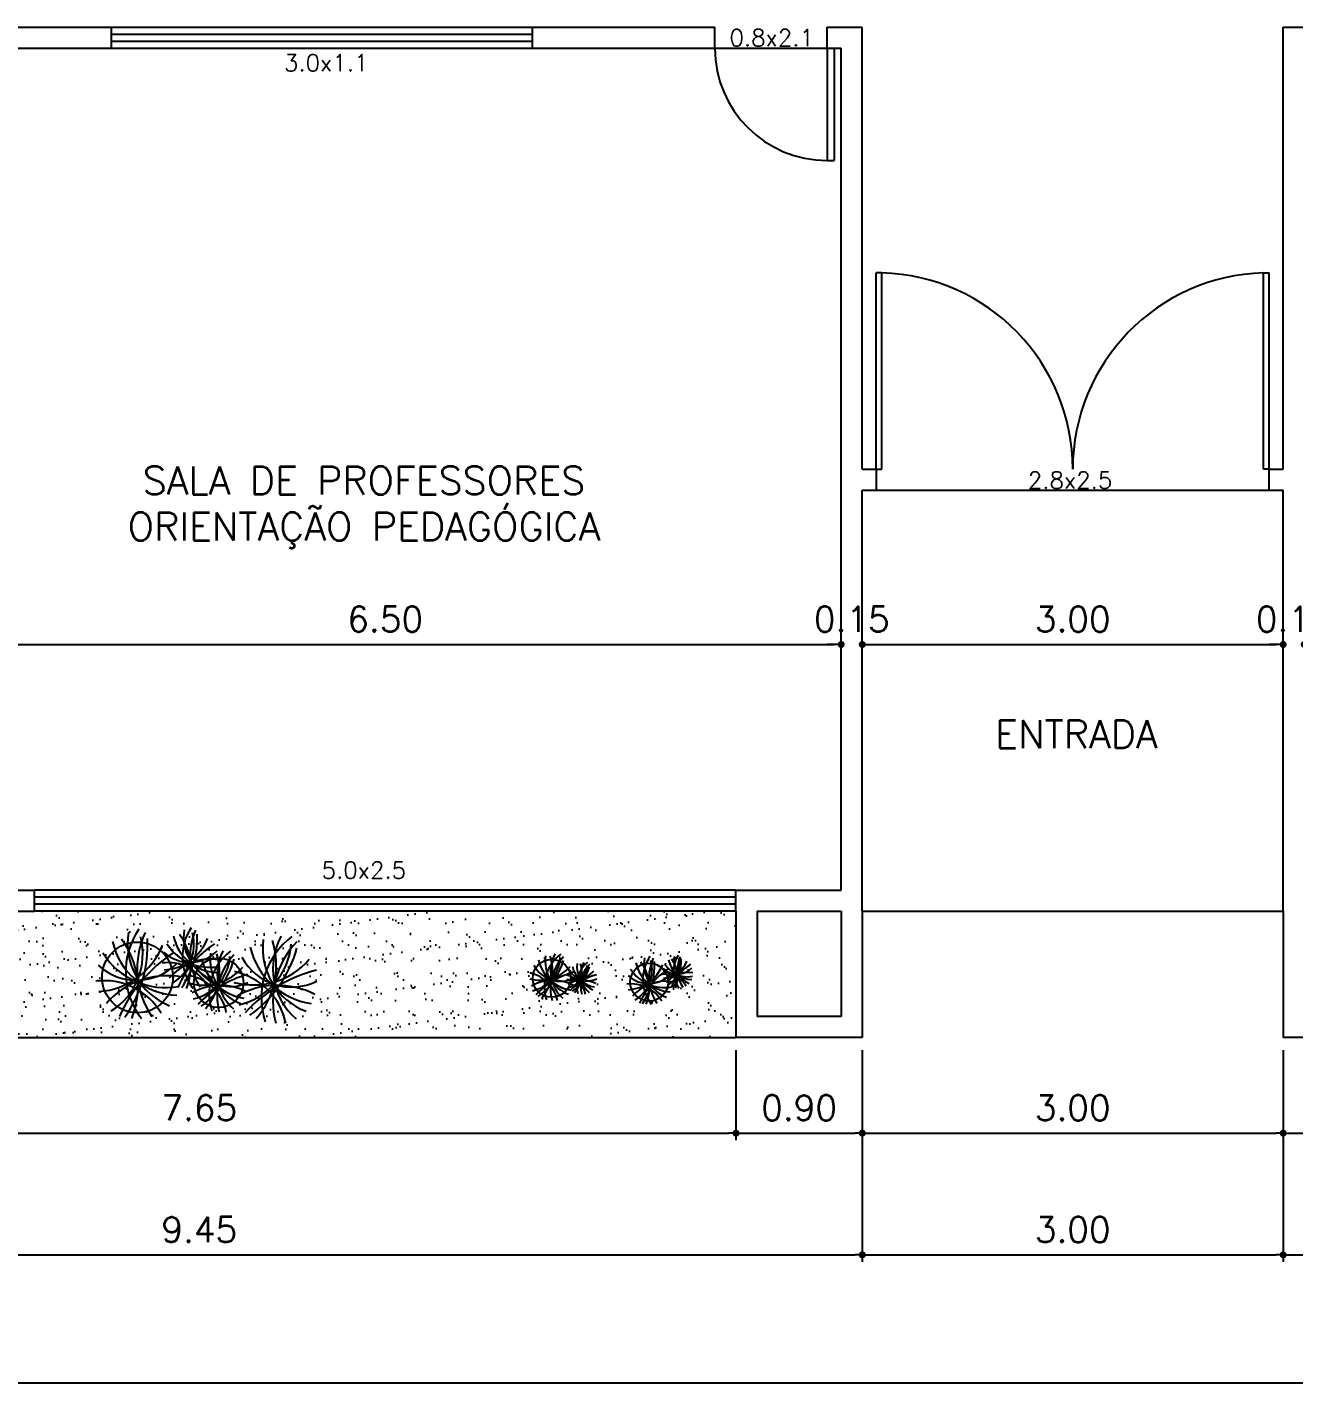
# Model space of a CAD drawing. Extents: x -437 to -220, y 135 to 227.
# Drawn here: x -318.45 to -309.42, y 136.29 to 146 of the extents above; entities that cross this region are included whole.
import ezdxf
from ezdxf.enums import TextEntityAlignment as Align

# ---------------------------------------------------------------- set-up
doc = ezdxf.new("R2010")
doc.units = 0
doc.header["$MEASUREMENT"] = 0
doc.layers.get('0').update_dxf_attribs({"linetype": 'CONTINUOUS'})
doc.layers.get('DEFPOINTS').update_dxf_attribs({"linetype": 'CONTINUOUS'})
for name, color, linetype in [('ALVENARIA', 7, 'CONTINUOUS'), ('ALVENARIA1', 44, 'CONTINUOUS'), ('COTA', 1, 'CONTINUOUS'), ('JAPOR', 142, 'CONTINUOUS'), ('JARDIM', 90, 'CONTINUOUS'), ('TEXTO2', 40, 'CONTINUOUS'), ('TEXTO3', 3, 'CONTINUOUS')]:
    doc.layers.add(name, color=color, linetype=linetype)
doc.styles.add('SIMPLEX', font='SIMPLEX.SHX')
doc.dimstyles.new('DIM100', dxfattribs={"dimtxt": 0.18, "dimasz": 0.05, "dimexe": 0.05, "dimexo": 0.09, "dimgap": 0.09, "dimtad": 1, "dimzin": 0, "dimdsep": 46, "dimtxsty": 'SIMPLEX', "dimblk": 'DOT', "dimcen": 0.09, "dimadec": 0, "dimazin": 0, "dimtfac": 1, "dimtix": 1, "dimtofl": 0, "dimtmove": 2, "dimatfit": 3, "dimldrblk": 'DOT', "dimfxl": 1, "dimtolj": 1, "dimtzin": 0, "dimarcsym": 0})

# ---------------------------------------------------------------- blocks, each defined once
blk = doc.blocks.new('DOT')
at = {"layer": 'ALVENARIA', "color": 0, "linetype": 'ByBlock'}
blk.add_line((-0.5, 0), (-1, 0), dxfattribs=at)
at = {"layer": 'ALVENARIA', "color": 0, "linetype": 'ByBlock', "const_width": 0.5}
blk.add_lwpolyline([(-0.25, 0, 1), (0.25, 0, 1)], format="xyb", close=True, dxfattribs=at)
blk = doc.blocks.new('*D114')
at = {"color": 0, "linetype": 'ByBlock'}
for p, q in [((-319.0963, 141.6015), (-312.6963, 141.6015)), ((-312.6463, 139.9408), (-312.6463, 141.6515))]:
    blk.add_line(p, q, dxfattribs=at)
at = {"layer": 'DEFPOINTS', "color": 0, "linetype": 'ByBlock'}
for p in [(-312.6463, 141.6015), (-319.1463, 139.8508), (-312.6463, 139.8508)]:
    blk.add_point(p, dxfattribs=at)
at = {"color": 0, "linetype": 'ByBlock', "xscale": 0.05, "yscale": 0.05, "zscale": 0.05, "rotation": 180}
blk.add_blockref('DOT', (-319.1463, 141.6015), dxfattribs=at)
at = {"color": 0, "linetype": 'ByBlock', "xscale": 0.05, "yscale": 0.05, "zscale": 0.05}
blk.add_blockref('DOT', (-312.6463, 141.6015), dxfattribs=at)
at = {"color": 0, "linetype": 'ByBlock', "insert": (-315.8963, 141.7815), "char_height": 0.18, "attachment_point": 5, "style": 'SIMPLEX'}
blk.add_mtext('\\A1;6.50', dxfattribs=at)
blk = doc.blocks.new('*D115')
at = {"color": 0, "linetype": 'ByBlock'}
for p, q in [((-312.6963, 141.6015), (-312.7463, 141.6015)), ((-312.4963, 139.7908), (-312.4963, 141.6515)), ((-312.4463, 141.6015), (-312.3963, 141.6015))]:
    blk.add_line(p, q, dxfattribs=at)
at = {"layer": 'DEFPOINTS', "color": 0, "linetype": 'ByBlock'}
for p in [(-312.4963, 141.6015), (-312.6463, 139.8508), (-312.4963, 139.7008)]:
    blk.add_point(p, dxfattribs=at)
at = {"color": 0, "linetype": 'ByBlock', "xscale": 0.05, "yscale": 0.05, "zscale": 0.05}
blk.add_blockref('DOT', (-312.6463, 141.6015), dxfattribs=at)
at = {"color": 0, "linetype": 'ByBlock', "xscale": 0.05, "yscale": 0.05, "zscale": 0.05, "rotation": 180}
blk.add_blockref('DOT', (-312.4963, 141.6015), dxfattribs=at)
at = {"color": 0, "linetype": 'ByBlock', "insert": (-312.5713, 141.7815), "char_height": 0.18, "attachment_point": 5, "style": 'SIMPLEX'}
blk.add_mtext('\\A1;0.15', dxfattribs=at)
blk = doc.blocks.new('*D116')
at = {"color": 0, "linetype": 'ByBlock'}
for p, q in [((-312.4463, 141.6015), (-309.5463, 141.6015)), ((-309.4963, 139.7908), (-309.4963, 141.6515))]:
    blk.add_line(p, q, dxfattribs=at)
at = {"layer": 'DEFPOINTS', "color": 0, "linetype": 'ByBlock'}
for p in [(-309.4963, 141.6015), (-312.4963, 139.7008), (-309.4963, 139.7008)]:
    blk.add_point(p, dxfattribs=at)
at = {"color": 0, "linetype": 'ByBlock', "xscale": 0.05, "yscale": 0.05, "zscale": 0.05, "rotation": 180}
blk.add_blockref('DOT', (-312.4963, 141.6015), dxfattribs=at)
at = {"color": 0, "linetype": 'ByBlock', "xscale": 0.05, "yscale": 0.05, "zscale": 0.05}
blk.add_blockref('DOT', (-309.4963, 141.6015), dxfattribs=at)
at = {"color": 0, "linetype": 'ByBlock', "insert": (-310.9963, 141.7815), "char_height": 0.18, "attachment_point": 5, "style": 'SIMPLEX'}
blk.add_mtext('\\A1;3.00', dxfattribs=at)
blk = doc.blocks.new('*D117')
at = {"color": 0, "linetype": 'ByBlock'}
for p, q in [((-309.5463, 141.6015), (-309.5963, 141.6015)), ((-309.3463, 139.9408), (-309.3463, 141.6515)), ((-309.2963, 141.6015), (-309.2463, 141.6015))]:
    blk.add_line(p, q, dxfattribs=at)
at = {"layer": 'DEFPOINTS', "color": 0, "linetype": 'ByBlock'}
for p in [(-309.3463, 141.6015), (-309.3463, 139.8508), (-309.4963, 139.7008)]:
    blk.add_point(p, dxfattribs=at)
at = {"color": 0, "linetype": 'ByBlock', "xscale": 0.05, "yscale": 0.05, "zscale": 0.05}
blk.add_blockref('DOT', (-309.4963, 141.6015), dxfattribs=at)
at = {"color": 0, "linetype": 'ByBlock', "xscale": 0.05, "yscale": 0.05, "zscale": 0.05, "rotation": 180}
blk.add_blockref('DOT', (-309.3463, 141.6015), dxfattribs=at)
at = {"color": 0, "linetype": 'ByBlock', "insert": (-309.4213, 141.7815), "char_height": 0.18, "attachment_point": 5, "style": 'SIMPLEX'}
blk.add_mtext('\\A1;0.15', dxfattribs=at)
blk = doc.blocks.new('*D163')
at = {"color": 0, "linetype": 'ByBlock'}
for p, q in [((-313.3963, 138.7108), (-313.3963, 138.0682)), ((-320.9963, 138.1182), (-313.4463, 138.1182))]:
    blk.add_line(p, q, dxfattribs=at)
at = {"layer": 'DEFPOINTS', "color": 0, "linetype": 'ByBlock'}
for p in [(-321.0463, 138.8008), (-313.3963, 138.8008), (-313.3963, 138.1182)]:
    blk.add_point(p, dxfattribs=at)
at = {"color": 0, "linetype": 'ByBlock', "xscale": 0.05, "yscale": 0.05, "zscale": 0.05, "rotation": 180}
blk.add_blockref('DOT', (-321.0463, 138.1182), dxfattribs=at)
at = {"color": 0, "linetype": 'ByBlock', "xscale": 0.05, "yscale": 0.05, "zscale": 0.05}
blk.add_blockref('DOT', (-313.3963, 138.1182), dxfattribs=at)
at = {"color": 0, "linetype": 'ByBlock', "insert": (-317.2213, 138.2982), "char_height": 0.18, "attachment_point": 5, "style": 'SIMPLEX'}
blk.add_mtext('\\A1;7.65', dxfattribs=at)
blk = doc.blocks.new('*D164')
at = {"color": 0, "linetype": 'ByBlock'}
for p, q in [((-312.4963, 138.7108), (-312.4963, 138.0682)), ((-313.3463, 138.1182), (-312.5463, 138.1182))]:
    blk.add_line(p, q, dxfattribs=at)
at = {"layer": 'DEFPOINTS', "color": 0, "linetype": 'ByBlock'}
for p in [(-313.3963, 138.8008), (-312.4963, 138.8008), (-312.4963, 138.1182)]:
    blk.add_point(p, dxfattribs=at)
at = {"color": 0, "linetype": 'ByBlock', "xscale": 0.05, "yscale": 0.05, "zscale": 0.05, "rotation": 180}
blk.add_blockref('DOT', (-313.3963, 138.1182), dxfattribs=at)
at = {"color": 0, "linetype": 'ByBlock', "xscale": 0.05, "yscale": 0.05, "zscale": 0.05}
blk.add_blockref('DOT', (-312.4963, 138.1182), dxfattribs=at)
at = {"color": 0, "linetype": 'ByBlock', "insert": (-312.9463, 138.2982), "char_height": 0.18, "attachment_point": 5, "style": 'SIMPLEX'}
blk.add_mtext('\\A1;0.90', dxfattribs=at)
blk = doc.blocks.new('*D165')
at = {"color": 0, "linetype": 'ByBlock'}
for p, q in [((-309.4963, 138.7108), (-309.4963, 138.0682)), ((-312.4463, 138.1182), (-309.5463, 138.1182))]:
    blk.add_line(p, q, dxfattribs=at)
at = {"layer": 'DEFPOINTS', "color": 0, "linetype": 'ByBlock'}
for p in [(-312.4963, 138.8008), (-309.4963, 138.8008), (-309.4963, 138.1182)]:
    blk.add_point(p, dxfattribs=at)
at = {"color": 0, "linetype": 'ByBlock', "xscale": 0.05, "yscale": 0.05, "zscale": 0.05, "rotation": 180}
blk.add_blockref('DOT', (-312.4963, 138.1182), dxfattribs=at)
at = {"color": 0, "linetype": 'ByBlock', "xscale": 0.05, "yscale": 0.05, "zscale": 0.05}
blk.add_blockref('DOT', (-309.4963, 138.1182), dxfattribs=at)
at = {"color": 0, "linetype": 'ByBlock', "insert": (-310.9963, 138.2982), "char_height": 0.18, "attachment_point": 5, "style": 'SIMPLEX'}
blk.add_mtext('\\A1;3.00', dxfattribs=at)
blk = doc.blocks.new('*D166')
at = {"color": 0, "linetype": 'ByBlock'}
for p, q in [((-308.5963, 138.7108), (-308.5963, 138.0682)), ((-309.4463, 138.1182), (-308.6463, 138.1182))]:
    blk.add_line(p, q, dxfattribs=at)
at = {"layer": 'DEFPOINTS', "color": 0, "linetype": 'ByBlock'}
for p in [(-309.4963, 138.8008), (-308.5963, 138.8008), (-308.5963, 138.1182)]:
    blk.add_point(p, dxfattribs=at)
at = {"color": 0, "linetype": 'ByBlock', "xscale": 0.05, "yscale": 0.05, "zscale": 0.05, "rotation": 180}
blk.add_blockref('DOT', (-309.4963, 138.1182), dxfattribs=at)
at = {"color": 0, "linetype": 'ByBlock', "xscale": 0.05, "yscale": 0.05, "zscale": 0.05}
blk.add_blockref('DOT', (-308.5963, 138.1182), dxfattribs=at)
at = {"color": 0, "linetype": 'ByBlock', "insert": (-309.0463, 138.2982), "char_height": 0.18, "attachment_point": 5, "style": 'SIMPLEX'}
blk.add_mtext('\\A1;0.90', dxfattribs=at)
blk = doc.blocks.new('*D215')
at = {"color": 0, "linetype": 'ByBlock'}
for p, q in [((-289.0463, 139.1608), (-289.0463, 136.2893)), ((-321.8963, 136.3393), (-289.0963, 136.3393))]:
    blk.add_line(p, q, dxfattribs=at)
at = {"layer": 'DEFPOINTS', "color": 0, "linetype": 'ByBlock'}
for p in [(-289.0463, 139.2508), (-321.9463, 138.7108), (-289.0463, 136.3393)]:
    blk.add_point(p, dxfattribs=at)
at = {"color": 0, "linetype": 'ByBlock', "xscale": 0.05, "yscale": 0.05, "zscale": 0.05, "rotation": 180}
blk.add_blockref('DOT', (-321.9463, 136.3393), dxfattribs=at)
at = {"color": 0, "linetype": 'ByBlock', "xscale": 0.05, "yscale": 0.05, "zscale": 0.05}
blk.add_blockref('DOT', (-289.0463, 136.3393), dxfattribs=at)
at = {"color": 0, "linetype": 'ByBlock', "insert": (-305.4963, 136.5193), "char_height": 0.18, "attachment_point": 5, "style": 'SIMPLEX'}
blk.add_mtext('\\A1;32.90', dxfattribs=at)
blk = doc.blocks.new('*D217')
at = {"color": 0, "linetype": 'ByBlock'}
for p, q in [((-321.9463, 138.7108), (-321.9463, 137.2007)), ((-312.4963, 138.7108), (-312.4963, 137.2007)), ((-321.8963, 137.2507), (-312.5463, 137.2507))]:
    blk.add_line(p, q, dxfattribs=at)
at = {"layer": 'DEFPOINTS', "color": 0, "linetype": 'ByBlock'}
for p in [(-321.9463, 138.8008), (-312.4963, 138.8008), (-312.4963, 137.2507)]:
    blk.add_point(p, dxfattribs=at)
at = {"color": 0, "linetype": 'ByBlock', "xscale": 0.05, "yscale": 0.05, "zscale": 0.05, "rotation": 180}
blk.add_blockref('DOT', (-321.9463, 137.2507), dxfattribs=at)
at = {"color": 0, "linetype": 'ByBlock', "xscale": 0.05, "yscale": 0.05, "zscale": 0.05}
blk.add_blockref('DOT', (-312.4963, 137.2507), dxfattribs=at)
at = {"color": 0, "linetype": 'ByBlock', "insert": (-317.2213, 137.4307), "char_height": 0.18, "attachment_point": 5, "style": 'SIMPLEX'}
blk.add_mtext('\\A1;9.45', dxfattribs=at)
blk = doc.blocks.new('*D218')
at = {"color": 0, "linetype": 'ByBlock'}
for p, q in [((-309.4963, 138.7108), (-309.4963, 137.2007)), ((-312.4463, 137.2507), (-309.5463, 137.2507))]:
    blk.add_line(p, q, dxfattribs=at)
at = {"layer": 'DEFPOINTS', "color": 0, "linetype": 'ByBlock'}
for p in [(-312.4963, 138.8008), (-309.4963, 138.8008), (-309.4963, 137.2507)]:
    blk.add_point(p, dxfattribs=at)
at = {"color": 0, "linetype": 'ByBlock', "xscale": 0.05, "yscale": 0.05, "zscale": 0.05, "rotation": 180}
blk.add_blockref('DOT', (-312.4963, 137.2507), dxfattribs=at)
at = {"color": 0, "linetype": 'ByBlock', "xscale": 0.05, "yscale": 0.05, "zscale": 0.05}
blk.add_blockref('DOT', (-309.4963, 137.2507), dxfattribs=at)
at = {"color": 0, "linetype": 'ByBlock', "insert": (-310.9963, 137.4307), "char_height": 0.18, "attachment_point": 5, "style": 'SIMPLEX'}
blk.add_mtext('\\A1;3.00', dxfattribs=at)
blk = doc.blocks.new('*D219')
at = {"color": 0, "linetype": 'ByBlock'}
for p, q in [((-300.3463, 138.7108), (-300.3463, 137.2007)), ((-309.4463, 137.2507), (-300.3963, 137.2507))]:
    blk.add_line(p, q, dxfattribs=at)
at = {"layer": 'DEFPOINTS', "color": 0, "linetype": 'ByBlock'}
for p in [(-309.4963, 138.8008), (-300.3463, 138.8008), (-300.3463, 137.2507)]:
    blk.add_point(p, dxfattribs=at)
at = {"color": 0, "linetype": 'ByBlock', "xscale": 0.05, "yscale": 0.05, "zscale": 0.05, "rotation": 180}
blk.add_blockref('DOT', (-309.4963, 137.2507), dxfattribs=at)
at = {"color": 0, "linetype": 'ByBlock', "xscale": 0.05, "yscale": 0.05, "zscale": 0.05}
blk.add_blockref('DOT', (-300.3463, 137.2507), dxfattribs=at)
at = {"color": 0, "linetype": 'ByBlock', "insert": (-304.9213, 137.4307), "char_height": 0.18, "attachment_point": 5, "style": 'SIMPLEX'}
blk.add_mtext('\\A1;9.15', dxfattribs=at)

msp = doc.modelspace()

# ---------------------------------------------------------------- hatches: boundary and pattern name
at = {"layer": 'JARDIM'}
h = msp.add_hatch(dxfattribs=at)
h.set_pattern_fill('AR-SAND', color=256, scale=0.1, style=0)
h.set_pattern_definition([(37.5, (0, 0), (-0.006299336, 0.19268238), [0, -0.152, 0, -0.17, 0, -0.1625]), (7.5, (0, 0), (0.17697767, 0.2822146), [0, -0.082, 0, -0.137, 0, -0.0525]), (327.5, (-0.123, 0), (0.31141419, 0.000565905), [0, -0.05, 0, -0.18, 0, -0.235]), (317.5, (-0.123, 0), (0.30061266, 0.08776756), [0, -0.025, 0, -0.118, 0, -0.135])])
h.paths.add_polyline_path([(-313.3963, 139.7008), (-318.3963, 139.7008), (-321.0463, 139.7008), (-321.0463, 138.8008), (-313.3963, 138.8008)])
h.paths.add_polyline_path([(-314.6523, 139.344, -0.002161), (-314.6506, 139.3463, -0.002823), (-314.651, 139.3434, -0.215594), (-314.5797, 139.2577, -0.014648), (-314.548, 139.2667, 0.055738), (-314.5253, 139.2305, -0.076944), (-314.4997, 139.2856, -0.014578), (-314.4975, 139.2954, -0.095675), (-314.4987, 139.2166, 0.001619), (-314.4975, 139.2169, -0.106848), (-314.4575, 139.3018, -0.133367), (-314.4939, 139.2181, 0.026735), (-314.4748, 139.2255, -0.016426), (-314.4864, 139.2077, -0.046329), (-314.448, 139.2032, -0.066861), (-314.4871, 139.2067, -0.019552), (-314.5024, 139.1866, 0.006687), (-314.5029, 139.1807, 0.005097), (-314.5051, 139.1834, -0.00795), (-314.5118, 139.1757, -0.045961), (-314.5303, 139.1423, -0.042346), (-314.5331, 139.1757, 0.036313), (-314.5737, 139.1381, -0.023486), (-314.5997, 139.1436, -0.7312), (-314.8454, 139.2217, -0.550393)], flags=16)
h.paths.add_polyline_path([(-314.7575, 139.211, -0.103735), (-314.7128, 139.3224, -0.014578), (-314.7095, 139.3369, -0.095675), (-314.7113, 139.2208, 0.033425), (-314.6761, 139.234, -0.016426), (-314.6932, 139.2077, -0.046329), (-314.6366, 139.2011, -0.066861), (-314.6942, 139.2063, -0.030703), (-314.7306, 139.1605, -0.045961), (-314.7579, 139.1113, -0.084031), (-314.7579, 139.2089, 0.002835), (-314.7601, 139.2107, 0.002345)], flags=0)
h.paths.add_polyline_path([(-317.3708, 139.1638, -0.036313), (-317.322, 139.2548, -0.008158), (-317.3258, 139.2663, -0.091839), (-317.4133, 139.1867, -0.029635), (-317.4199, 139.1576, 0.023486)], flags=16)
h.paths.add_polyline_path([(-316.6525, 139.1695, -0.019552), (-316.6946, 139.1141, 0.006687), (-316.6959, 139.0979, 0.005097), (-316.7019, 139.1054, -0.00795), (-316.7206, 139.0841, -0.045961), (-316.7713, 138.9924, -0.078158), (-316.7733, 139.1619, 0.070998), (-316.9267, 139.1089, -0.785465), (-317.2602, 139.1902, -0.059767), (-317.2552, 139.232, 0.025279), (-317.2877, 139.2404, 0.031513), (-317.2833, 139.2891, 0.037904), (-317.3271, 139.3106, 0.075303), (-317.4202, 139.2401, 0.043583), (-317.5201, 139.2365, -0.066861), (-317.6247, 139.2107, -0.019552), (-317.6465, 139.1447, 0.006687), (-317.6423, 139.1289, 0.005097), (-317.6505, 139.134, -0.00795), (-317.6612, 139.1078, -0.045961), (-317.6793, 139.0046, -0.084031), (-317.7386, 139.1767, 0.002835), (-317.7437, 139.1785, 0.002345), (-317.7393, 139.1806, -0.103735), (-317.7282, 139.4043, -0.014578), (-317.7311, 139.4319, -0.095675), (-317.6638, 139.2259, 0.001619), (-317.661, 139.2278, -0.106848), (-317.6329, 139.4842, -0.133367), (-317.6525, 139.2342, 0.026735), (-317.6097, 139.2705, -0.016426), (-317.6238, 139.2138, -0.070058), (-317.4037, 139.4061, 0.084208), (-317.3062, 139.3364, 0.002596), (-317.3033, 139.3362, 0.01354), (-317.2873, 139.347, -0.115557), (-317.332, 139.4876, -0.095675), (-317.2863, 139.3478, 0.033425), (-317.2496, 139.3781, -0.016426), (-317.2591, 139.3396, -0.046329), (-317.1887, 139.355, 0.045354), (-317.1443, 139.3773, 0.014436), (-317.1449, 139.3579, -0.003678), (-317.1391, 139.3579, -0.192827), (-317.008, 139.3499, -0.002161), (-317.0058, 139.3529, -0.002823), (-317.0063, 139.3491, -0.187361), (-316.9193, 139.2554, -0.086703), (-316.7756, 139.1778, 0.002345), (-316.7707, 139.1784, -0.103735), (-316.6873, 139.3862, -0.014578), (-316.6811, 139.4133, -0.095675), (-316.6845, 139.1965, 0.001619), (-316.6813, 139.1975, -0.106848), (-316.5712, 139.4307, -0.133367), (-316.6711, 139.2008, 0.026735), (-316.6189, 139.2211, -0.016426), (-316.6507, 139.1721, -0.046329), (-316.5452, 139.1598, -0.066861)], flags=16)
h.paths.add_polyline_path([(-316.6789, 139.1551, 0.000045), (-316.6788, 139.1551, -0.000044), (-316.6789, 139.1551, -0.000006)], flags=0)
h.paths.add_polyline_path([(-314.1501, 139.1945, -0.446717), (-314, 139.329, -0.002161), (-313.9992, 139.3316, -0.002823), (-313.9986, 139.3288, -0.215594), (-313.9033, 139.271, -0.014648), (-313.8763, 139.2898, 0.055738), (-313.843, 139.263, -0.076944), (-313.8368, 139.3234, -0.014578), (-313.8378, 139.3335, -0.095675), (-313.8133, 139.2585, 0.001619), (-313.8123, 139.2592, -0.106848), (-313.8021, 139.3525, -0.133367), (-313.8092, 139.2616, 0.026735), (-313.7937, 139.2748, -0.016426), (-313.7988, 139.2541, -0.046329), (-313.761, 139.2624, -0.066861), (-313.7991, 139.253, -0.019552), (-313.807, 139.229, 0.006687), (-313.8055, 139.2232, 0.005097), (-313.8085, 139.2251, -0.00795), (-313.8124, 139.2156, -0.045961), (-313.819, 139.178, -0.042346), (-313.8325, 139.2087, 0.036313), (-313.8586, 139.1599, -0.023486), (-313.885, 139.1566, -0.867182)], flags=16)
h.paths.add_polyline_path([(-314.0585, 139.1678, 0.002345), (-314.0561, 139.1689, -0.103735), (-314.0502, 139.2888, -0.014578), (-314.0518, 139.3036, -0.095675), (-314.0157, 139.1932, 0.033425), (-313.9867, 139.2171, -0.016426), (-313.9942, 139.1867, -0.046329), (-313.9386, 139.1989, -0.066861), (-313.9947, 139.185, -0.030703), (-314.0143, 139.1299, -0.045961), (-314.024, 139.0745, -0.084031), (-314.0558, 139.1668, 0.002835)], flags=0)
h.paths.add_polyline_path([(-317.0627, 139.17, -0.030703), (-317.1103, 139.1103, -0.045961), (-317.1459, 139.0461, -0.085878), (-317.1454, 139.1763, -0.054489), (-317.2252, 139.1751, -0.099599), (-317.2817, 139.3284, 0.136694), (-317.1185, 139.2646, -0.042785), (-317.087, 139.3217, -0.014578), (-317.0827, 139.3407, -0.095675), (-317.0851, 139.189, 0.033425), (-317.0392, 139.2062, -0.016426), (-317.0614, 139.1719, -0.046329), (-316.9876, 139.1632, -0.066861)], flags=0)
h.paths.add_polyline_path([(-319.8599, 139.0455, -0.01891), (-319.8792, 139.0427, 0.031568), (-319.9151, 139.1038, -0.042346), (-319.9337, 139.058, -0.045961), (-319.945, 139.1131, -0.00795), (-319.9511, 139.1269, 0.005097), (-319.9554, 139.124, 0.006687), (-319.9535, 139.1326, -0.019552), (-319.9662, 139.1676, -0.066861), (-320.0227, 139.1798, -0.046329), (-319.9667, 139.1693, -0.016426), (-319.9752, 139.1994, 0.026735), (-319.9517, 139.1806, -0.133367), (-319.9662, 139.3143, -0.106848), (-319.947, 139.1774, 0.001619), (-319.9455, 139.1763, -0.095675), (-319.9127, 139.2878, -0.014578), (-319.9138, 139.273, -0.076944), (-319.902, 139.1843, 0.069163), (-319.8442, 139.2365, 0.021245), (-319.8339, 139.2149, -0.146758), (-319.7636, 139.2481, -0.002823), (-319.7632, 139.251, -0.002161), (-319.7622, 139.2483, -0.455701), (-319.6081, 139.1143, -0.763374)], flags=16)
h.paths.add_polyline_path([(-319.7307, 138.9947, -0.045961), (-319.742, 139.0498, -0.030703), (-319.7633, 139.1043, -0.066861), (-319.8197, 139.1165, -0.052184), (-319.7569, 139.1039, 0.011576), (-319.7468, 139.1037, 0.007837), (-319.7428, 139.1106, -0.097754), (-319.7097, 139.2245, -0.014578), (-319.7109, 139.2097, -0.191317)], flags=0)
h.paths.add_polyline_path([(-320.3707, 139.1577, -0.019552), (-320.3932, 139.1281, 0.006687), (-320.3939, 139.1194, 0.005097), (-320.3972, 139.1234, -0.00795), (-320.4071, 139.112, -0.045961), (-320.4344, 139.0628, -0.042346), (-320.4385, 139.1121, 0.031568), (-320.4909, 139.0644, -0.01891), (-320.5085, 139.0729, -0.6501), (-320.7345, 139.1732, -0.550393), (-320.5414, 139.2955, -0.002161), (-320.5397, 139.2978, -0.002823), (-320.5401, 139.2949, -0.146758), (-320.4829, 139.2423, 0.021245), (-320.4667, 139.2598, 0.069163), (-320.427, 139.1928, -0.076944), (-320.3893, 139.2739, -0.014578), (-320.386, 139.2884, -0.095675), (-320.3878, 139.1723, 0.001619), (-320.3861, 139.1728, -0.106848), (-320.3271, 139.2978, -0.133367), (-320.3806, 139.1745, 0.026735), (-320.3526, 139.1854, -0.016426), (-320.3697, 139.1592, -0.046329), (-320.3131, 139.1525, -0.066861)], flags=16)
h.paths.add_polyline_path([(-320.5833, 139.1577, -0.030703), (-320.6197, 139.112, -0.045961), (-320.6469, 139.0628, -0.191317), (-320.6019, 139.2739, -0.014578), (-320.5986, 139.2884, -0.097754), (-320.6009, 139.1698, 0.007837), (-320.5991, 139.162, 0.011576), (-320.5895, 139.1593, -0.052184), (-320.5257, 139.1525, -0.066861)], flags=16)

# ---------------------------------------------------------------- linework, layer by layer
at = {"layer": 'ALVENARIA'}
for p, q in [((-320.8963, 146.0008), (-317.8463, 146.0008)), ((-317.8463, 145.8508), (-317.8463, 146.0008)), ((-314.8463, 145.8508), (-314.8463, 146.0008)), ((-314.8463, 146.0008), (-313.5463, 146.0008)), ((-313.5463, 145.8508), (-313.5463, 146.0008)), ((-312.7463, 145.8508), (-312.7463, 146.0008)), ((-312.7463, 146.0008), (-312.4963, 146.0008)), ((-312.4963, 142.8508), (-312.4963, 146.0008)), ((-309.4963, 146.0008), (-308.1963, 146.0008)), ((-309.4963, 142.8508), (-309.4963, 146.0008)), ((-319.1463, 145.8508), (-317.8463, 145.8508)), ((-314.8463, 145.8508), (-313.5463, 145.8508)), ((-312.7463, 145.8508), (-312.6463, 145.8508)), ((-312.6463, 139.8508), (-312.6463, 145.8508)), ((-312.4963, 142.8508), (-312.3963, 142.8508)), ((-312.3963, 142.8508), (-312.3963, 142.7008)), ((-309.5963, 142.8508), (-309.4963, 142.8508)), ((-309.5963, 142.7008), (-309.5963, 142.8508)), ((-312.4963, 139.7008), (-312.4963, 142.7008)), ((-312.4963, 142.7008), (-312.3963, 142.7008)), ((-309.5963, 142.7008), (-309.4963, 142.7008)), ((-309.4963, 139.7008), (-309.4963, 142.7008)), ((-319.1463, 139.8508), (-318.3963, 139.8508)), ((-318.3963, 139.7008), (-318.3963, 139.8508)), ((-313.3963, 139.7008), (-313.3963, 139.8508)), ((-313.3963, 139.8508), (-312.6463, 139.8508)), ((-321.0463, 139.7008), (-318.3963, 139.7008)), ((-313.3963, 139.7008), (-313.3963, 138.8008)), ((-313.2463, 139.7008), (-312.6463, 139.7008)), ((-313.2463, 139.7008), (-313.2463, 138.9508)), ((-312.6463, 139.7008), (-312.6463, 138.9508)), ((-312.4963, 139.7008), (-312.4963, 138.8008)), ((-309.4963, 139.7008), (-309.4963, 138.8008)), ((-312.6463, 138.9508), (-313.2463, 138.9508)), ((-312.4963, 138.8008), (-313.3963, 138.8008)), ((-308.5963, 138.8008), (-309.4963, 138.8008))]:
    msp.add_line(p, q, dxfattribs=at)
at = {"layer": 'ALVENARIA1'}
for p, q in [((-313.5463, 145.8508), (-312.7463, 145.8508)), ((-312.3963, 142.7008), (-309.5963, 142.7008)), ((-312.4963, 139.7008), (-309.4963, 139.7008)), ((-321.0463, 138.8008), (-313.3963, 138.8008))]:
    msp.add_line(p, q, dxfattribs=at)
at = {"layer": 'JAPOR'}
for p, q in [((-317.8463, 146.0008), (-314.8463, 146.0008)), ((-317.8463, 145.9508), (-314.8463, 145.9508)), ((-317.8463, 145.9008), (-314.8463, 145.9008)), ((-317.8463, 145.8508), (-314.8463, 145.8508)), ((-312.7463, 145.8508), (-312.7463, 145.0508)), ((-312.6963, 145.8508), (-312.6963, 145.0508)), ((-312.7463, 145.0508), (-312.6963, 145.0508)), ((-312.3963, 142.8508), (-312.3963, 144.2503)), ((-312.3563, 144.2503), (-312.3963, 144.2503)), ((-312.3563, 142.8508), (-312.3563, 144.2503)), ((-309.6363, 142.8508), (-309.6363, 144.2503)), ((-309.6363, 144.2503), (-309.5963, 144.2503)), ((-309.5963, 142.8508), (-309.5963, 144.2503)), ((-312.3963, 142.8508), (-312.3563, 142.8508)), ((-309.5963, 142.8508), (-309.6363, 142.8508))]:
    msp.add_line(p, q, dxfattribs=at)
at = {"layer": 'JAPOR', "linetype": 'Continuous', "ltscale": 0.5}
for p, q in [((-313.3963, 139.8508), (-318.3963, 139.8508)), ((-313.3963, 139.8008), (-318.3963, 139.8008)), ((-313.3963, 139.7508), (-318.3963, 139.7508)), ((-313.3963, 139.7008), (-318.3963, 139.7008))]:
    msp.add_line(p, q, dxfattribs=at)
at = {"layer": 'JAPOR'}
for centre, radius, start, end in [((-312.7463, 145.8508), 0.8, 180, 270), ((-312.3963, 142.8508), 1.4, 0, 88.36275), ((-309.5963, 142.8508), 1.4, 91.63725, 180)]:
    msp.add_arc(centre, radius, start, end, dxfattribs=at)
at = {"layer": 'JARDIM'}
for centre, radius in [((-317.6622, 139.2283), 0.2524), ((-317.0835, 139.1902), 0.1767), ((-314.7101, 139.2217), 0.1353), ((-314.0148, 139.1945), 0.1353)]:
    msp.add_circle(centre, radius, dxfattribs=at)
for centre, radius, start, end in [((-317.2005, 139.266), 0.5455, 145.9189, 217.37099), ((-316.9718, 139.375), 0.3703, 145.9189, 217.37099), ((-317.0095, 139.5127), 0.3235, 170.21227, 248.16138), ((-316.8724, 139.3921), 0.4143, 155.15893, 213.9756), ((-317.9704, 139.6519), 0.5249, 273.71207, 338.35575), ((-318.1029, 139.3951), 0.4784, 302.05471, 14.79432), ((-317.368, 139.5819), 0.481, 191.63775, 268.38097), ((-318.2309, 139.1544), 0.5716, 337.45446, 37.19553), ((-318.4796, 139.4562), 0.8895, 324.83837, 3.14324), ((-317.2561, 139.4688), 0.4765, 170.21227, 248.16138), ((-317.0541, 139.2911), 0.6102, 155.15893, 213.9756), ((-317.4944, 139.637), 0.3564, 273.71207, 338.35575), ((-317.1494, 139.6587), 0.3584, 212.21246, 280.33991), ((-317.5844, 139.4627), 0.3248, 302.05471, 14.79432), ((-317.0855, 139.5895), 0.3266, 191.63775, 268.38097), ((-316.7208, 138.8743), 0.7115, 123.43482, 156.29744), ((-317.6713, 139.2992), 0.388, 337.45446, 37.19553), ((-317.8401, 139.5041), 0.6039, 324.83837, 3.14324), ((-317.0445, 139.4998), 0.4784, 283.02685, 355.76646), ((-317.2439, 139.3139), 0.5716, 318.42659, 18.16766), ((-316.2335, 139.0835), 0.5455, 126.89103, 198.34312), ((-316.2889, 139.4367), 0.481, 172.60988, 249.35311), ((-316.0869, 139.0595), 0.6102, 136.13107, 194.94773), ((-316.2199, 139.2933), 0.4765, 151.1844, 229.13352), ((-317.4621, 139.6838), 0.528, 212.21246, 280.33991), ((-316.8308, 138.5284), 1.0481, 123.43482, 156.29744), ((-317.2894, 139.6106), 0.2747, 227.39125, 315.2869), ((-317.3371, 139.4012), 0.3349, 283.02685, 355.76646), ((-316.8471, 139.446), 0.3696, 193.18459, 261.31204), ((-317.4767, 139.2711), 0.4001, 318.42659, 18.16766), ((-316.7694, 139.1098), 0.3818, 126.89103, 198.34312), ((-316.8082, 139.3571), 0.3367, 172.60988, 249.35311), ((-316.6668, 139.093), 0.4271, 136.13107, 194.94773), ((-316.7599, 139.2567), 0.3336, 151.1844, 229.13352), ((-316.5627, 139.5641), 0.4047, 208.36338, 296.25904), ((-317.3807, 139.6803), 0.8895, 305.8105, 344.11538), ((-316.3446, 139.5637), 0.528, 193.18459, 261.31204), ((-314.9043, 139.3833), 0.2564, 283.02685, 355.76646), ((-315.0112, 139.2837), 0.3064, 318.42659, 18.16766), ((-314.4696, 139.1602), 0.2924, 126.89103, 198.34312), ((-314.4992, 139.3495), 0.2578, 172.60988, 249.35311), ((-314.391, 139.1473), 0.3271, 136.13107, 194.94773), ((-314.4623, 139.2726), 0.2554, 151.1844, 229.13352), ((-313.7674, 139.2147), 0.2924, 145.9189, 217.37099), ((-313.7971, 139.3234), 0.2554, 170.21227, 248.16138), ((-313.6889, 139.2281), 0.3271, 155.15893, 213.9756), ((-313.9731, 139.3201), 0.1741, 302.05471, 14.79432), ((-313.6448, 139.2731), 0.1985, 145.9189, 217.37099), ((-313.665, 139.3469), 0.1734, 170.21227, 248.16138), ((-313.5915, 139.2823), 0.2221, 155.15893, 213.9756), ((-317.6684, 139.613), 0.4047, 227.39125, 315.2869), ((-317.4467, 139.0114), 0.3222, 30.80619, 97.03566), ((-317.1409, 138.9681), 0.3898, 81.41227, 139.00071), ((-317.1908, 139.5409), 0.3674, 254.6842, 319.32788), ((-316.9998, 139.4462), 0.2833, 208.36338, 296.25904), ((-317.5724, 139.5276), 0.6226, 305.8105, 344.11538), ((-316.8355, 139.6993), 0.5249, 254.6842, 319.32788), ((-317.0695, 138.8052), 0.4746, 11.77832, 78.00779), ((-316.1245, 138.2656), 1.0481, 104.40696, 137.26957), ((-314.7922, 139.4903), 0.2814, 254.6842, 319.32788), ((-314.646, 139.4178), 0.2169, 208.36338, 296.25904), ((-314.4111, 138.7218), 0.5618, 104.40696, 137.26957), ((-315.0845, 139.4801), 0.4768, 305.8105, 344.11538), ((-314.5291, 139.4176), 0.283, 193.18459, 261.31204), ((-314.5537, 139.3995), 0.191, 254.6842, 319.32788), ((-314.6297, 139.3269), 0.1741, 283.02685, 355.76646), ((-314.4544, 139.3503), 0.1473, 208.36338, 296.25904), ((-314.7521, 139.3926), 0.3237, 305.8105, 344.11538), ((-314.375, 139.3502), 0.1921, 193.18459, 261.31204), ((-314.7023, 139.2593), 0.208, 318.42659, 18.16766), ((-314.3346, 139.1754), 0.1985, 126.89103, 198.34312), ((-314.3548, 139.304), 0.175, 172.60988, 249.35311), ((-314.2812, 139.1667), 0.2221, 136.13107, 194.94773), ((-314.3297, 139.2518), 0.1734, 151.1844, 229.13352), ((-314.18, 139.4216), 0.2814, 273.71207, 338.35575), ((-313.9076, 139.4387), 0.283, 212.21246, 280.33991), ((-314.2511, 139.2839), 0.2564, 302.05471, 14.79432), ((-313.8571, 139.384), 0.2578, 191.63775, 268.38097), ((-313.5692, 138.8193), 0.5618, 123.43482, 156.29744), ((-314.3197, 139.1549), 0.3064, 337.45446, 37.19553), ((-314.453, 139.3166), 0.4768, 324.83837, 3.14324), ((-313.815, 139.3994), 0.1473, 227.39125, 315.2869), ((-313.9249, 139.4136), 0.191, 273.71207, 338.35575), ((-313.7399, 139.4252), 0.1921, 212.21246, 280.33991), ((-313.7057, 139.3881), 0.175, 191.63775, 268.38097), ((-313.5102, 139.0047), 0.3814, 123.43482, 156.29744), ((-314.0197, 139.2325), 0.208, 337.45446, 37.19553), ((-314.1102, 139.3423), 0.3237, 324.83837, 3.14324), ((-317.9001, 138.7304), 0.4746, 30.80619, 97.03566), ((-317.4497, 138.6666), 0.5742, 81.41227, 139.00071), ((-317.3546, 138.915), 0.3322, 11.77832, 78.00779), ((-317.0711, 138.77), 0.4019, 62.38441, 119.97284), ((-316.6931, 138.5373), 0.7337, 104.40696, 137.26957), ((-316.6645, 138.5981), 0.5742, 62.38441, 119.97284), ((-314.9177, 139.011), 0.2544, 11.77832, 78.00779), ((-314.7006, 138.9), 0.3078, 62.38441, 119.97284), ((-314.6388, 139.0742), 0.1727, 11.77832, 78.00779), ((-314.4914, 138.9988), 0.209, 62.38441, 119.97284), ((-314.2949, 138.8778), 0.3814, 104.40696, 137.26957), ((-314.1423, 138.9276), 0.2544, 30.80619, 97.03566), ((-314.0182, 139.4007), 0.2169, 227.39125, 315.2869), ((-313.9009, 138.8934), 0.3078, 81.41227, 139.00071), ((-313.8993, 139.0782), 0.1727, 30.80619, 97.03566), ((-313.7354, 139.055), 0.209, 81.41227, 139.00071)]:
    msp.add_arc(centre, radius, start, end, dxfattribs=at)

# ---------------------------------------------------------------- texts
at = {"layer": 'TEXTO2', "style": 'SIMPLEX'}
for s, p in [('0.8x2.1', (-313.1419, 145.8661)), ('3.0x1.1', (-316.3166, 145.6873)), ('2.8x2.5', (-311.0155, 142.7121)), ('5.0x2.5', (-316.0482, 139.9328))]:
    msp.add_text(s, height=0.12, dxfattribs=at).set_placement(p, align=Align.CENTER)
at = {"layer": 'TEXTO3', "style": 'SIMPLEX'}
for s, p in [('SALA DE PROFESSORES', (-316.0482, 142.6701)), ('ORIENTAÇÃO PEDAGÓGICA', (-316.0482, 142.3431)), ('ENTRADA', (-310.9706, 140.8624))]:
    msp.add_text(s, height=0.2, dxfattribs=at).set_placement(p, align=Align.CENTER)

# ---------------------------------------------------------------- dimensions: what is measured, and where the dimension line sits
at = {"layer": 'COTA'}
for base, p1, p2, picture, middle in [((-312.6463, 141.6015), (-319.1463, 139.8508), (-312.6463, 139.8508), '*D114', (-315.8963, 141.7815)), ((-312.4963, 141.6015), (-312.6463, 139.8508), (-312.4963, 139.7008), '*D115', (-312.5713, 141.7815)), ((-309.4963, 141.6015), (-312.4963, 139.7008), (-309.4963, 139.7008), '*D116', (-310.9963, 141.7815)), ((-309.3463, 141.6015), (-309.4963, 139.7008), (-309.3463, 139.8508), '*D117', (-309.4213, 141.7815)), ((-289.0463, 136.3393), (-321.9463, 138.7108), (-289.0463, 139.2508), '*D215', (-305.4963, 136.5193)), ((-313.3963, 138.1182), (-321.0463, 138.8008), (-313.3963, 138.8008), '*D163', (-317.2213, 138.2982)), ((-312.4963, 138.1182), (-313.3963, 138.8008), (-312.4963, 138.8008), '*D164', (-312.9463, 138.2982)), ((-309.4963, 138.1182), (-312.4963, 138.8008), (-309.4963, 138.8008), '*D165', (-310.9963, 138.2982)), ((-309.4963, 137.2507), (-312.4963, 138.8008), (-309.4963, 138.8008), '*D218', (-310.9963, 137.4307)), ((-308.5963, 138.1182), (-309.4963, 138.8008), (-308.5963, 138.8008), '*D166', (-309.0463, 138.2982)), ((-300.3463, 137.2507), (-309.4963, 138.8008), (-300.3463, 138.8008), '*D219', (-304.9213, 137.4307))]:
    dim = msp.add_linear_dim(base=base, p1=p1, p2=p2, dimstyle='DIM100', override={"dimse1": 1}, dxfattribs=at)
    dim.commit()
    dim.dimension.update_dxf_attribs({"geometry": picture, "text_midpoint": middle})
dim = msp.add_linear_dim(base=(-312.4963, 137.2507), p1=(-321.9463, 138.8008), p2=(-312.4963, 138.8008), dimstyle='DIM100', dxfattribs=at)
dim.commit()
dim.dimension.update_dxf_attribs({"geometry": '*D217', "text_midpoint": (-317.2213, 137.4307)})

doc.saveas('drawing.dxf')
